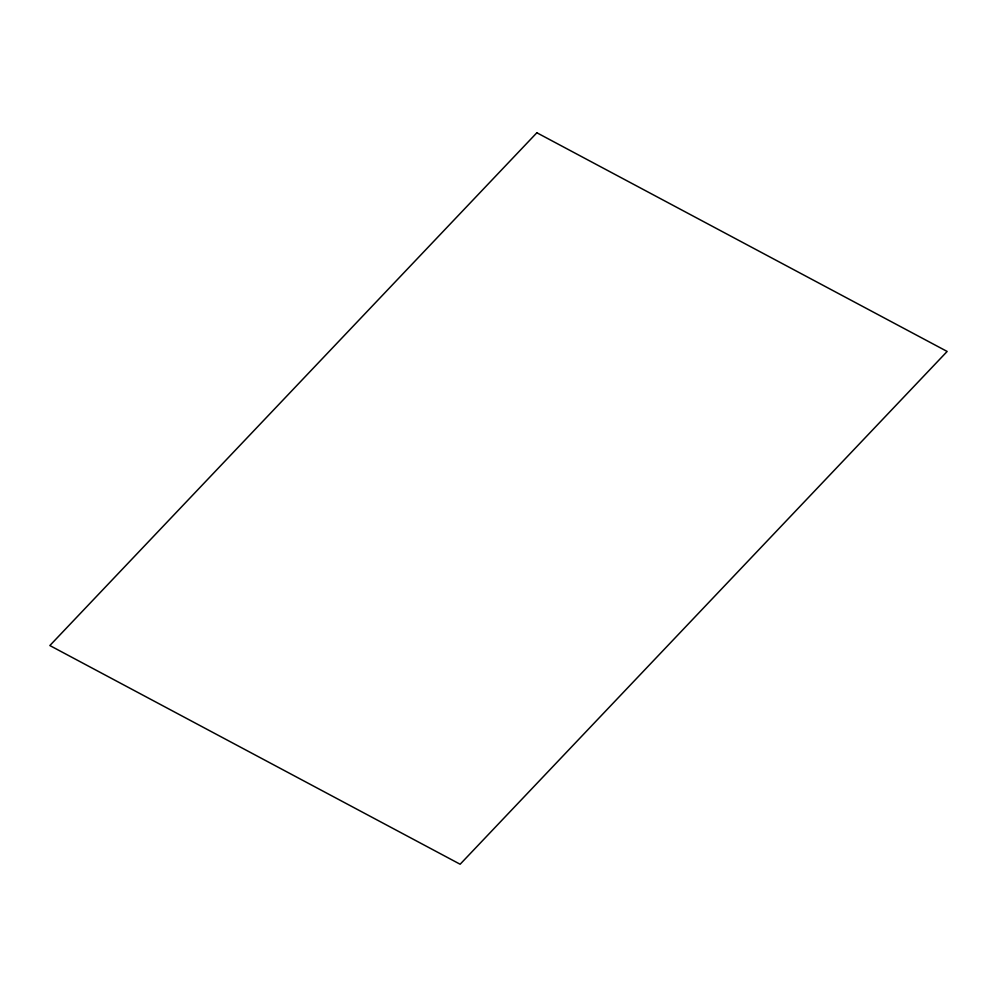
<?xml version="1.0" encoding="UTF-8"?>
<svg xmlns="http://www.w3.org/2000/svg" width="997" height="997" viewBox="0 0 997 997"><rect width="100%" height="100%" fill="white"/><g stroke="black" fill="none" stroke-linecap="round" stroke-linejoin="round"><path stroke-width="1.5" d="M536.86 132.763L49.85 645.545L460.14 864.237L947.15 351.455L536.86 132.763"/></g></svg>
